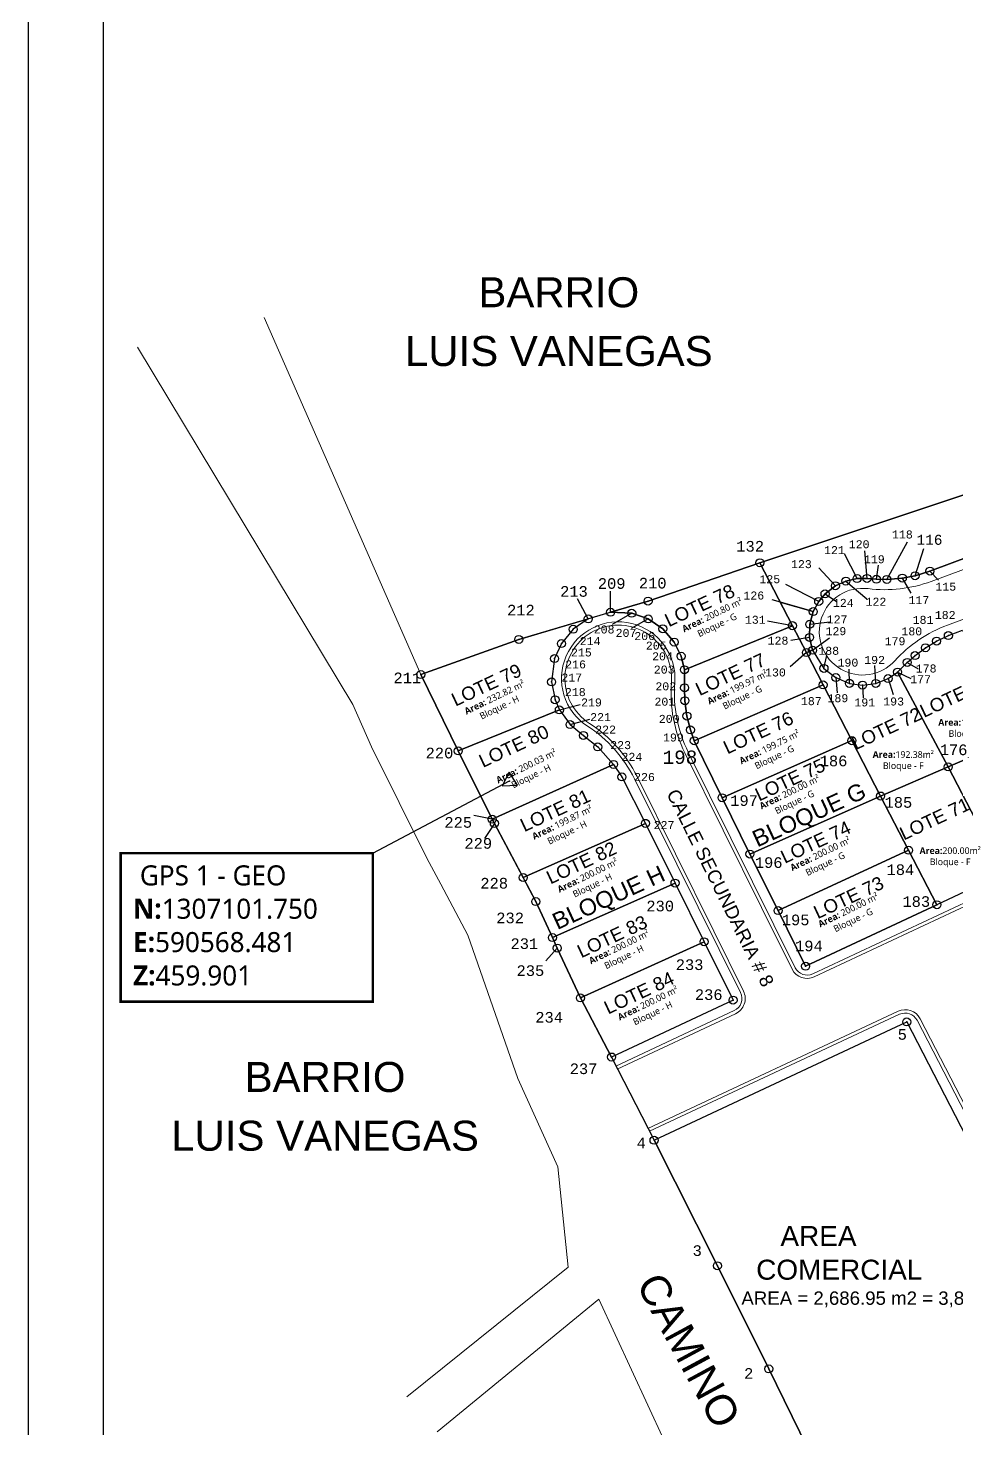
# Model space of a CAD drawing. Header units: millimetres. Extents: x 590482 to 595025, y 1306811 to 1308158.
# Drawn here: x 590496.3 to 590635.5, y 1307004.7 to 1307214.7 of the extents above; entities that cross this region are included whole.
import ezdxf
from ezdxf.enums import TextEntityAlignment as Align

# ---------------------------------------------------------------- set-up
doc = ezdxf.new("R2010")
doc.units = ezdxf.units.MM
doc.header["$PDMODE"] = 32
doc.header["$PDSIZE"] = 1.2
doc.layers.add('_BORDILLOS Y CUNETAS', color=252, linetype='Continuous', lineweight=20)
doc.layers.add('_TEXTO', color=3, linetype='Continuous', lineweight=25)
for name, color, linetype in [('C-PROP-TEXT', 255, 'Continuous'), ('CAJETIN', 5, 'Continuous'), ('CERCO', 6, 'Continuous'), ('CIRCULO', 1, 'Continuous'), ('CVL_CUADCON_TIT', 1, 'Continuous'), ('CVL_CUADCON_TX', 2, 'Continuous'), ('CVL_PUNTO', 2, 'Continuous'), ('CVL_PUNTO_NUM', 2, 'Continuous'), ('MOJONES GEODESICOS', 7, 'Continuous'), ('POLIGONO MATRIZ REPLANTEO', 3, 'Continuous'), ('TEXT. FORMAT.', 3, 'Continuous'), ('TEXTO 2', 4, 'Continuous')]:
    doc.layers.add(name, color=color, linetype=linetype)
doc.styles.add('MONOTXT4', font='monotxt4.shx')
doc.styles.add('PUNTOS PI', font='arial.ttf', dxfattribs={"height": 2})
doc.styles.add('ST - ETIQUETAS', font='', dxfattribs={"height": 2.5})
doc.styles.get('ST - ETIQUETAS').set_extended_font_data('Roboto Thin')

# ---------------------------------------------------------------- blocks, each defined once
blk = doc.blocks.new('AeccTickTriangle')
at = {"color": 0, "linetype": 'ByBlock', "lineweight": -2}
blk.add_lwpolyline([(0, 0.67), (-0.58, -0.33), (0.58, -0.33)], close=True, dxfattribs=at)
at = {"color": 0, "linetype": 'ByBlock', "lineweight": -2, "const_width": 0.0625}
blk.add_lwpolyline([(-0.03, 0, 1), (0.03, 0, 1)], format="xyb", close=True, dxfattribs=at)

msp = doc.modelspace()

# ---------------------------------------------------------------- linework, layer by layer
msp.add_lwpolyline([(591127.033, 1307314.666), (590496.283, 1307314.666), (590496.283, 1306869.166), (591127.033, 1306869.166)], close=True)
at = {"color": 7, "linetype": 'Continuous', "lineweight": 25}
msp.add_lwpolyline([(590644.454, 1307147.356), (590605.955, 1307134.536), (590609, 1307128.654), (590613.954, 1307127.22), (590614.772, 1307128.74), (590615.719, 1307129.877), (590617.276, 1307131.086), (590618.846, 1307131.803), (590620.533, 1307132.167), (590622.013, 1307132.184), (590623.423, 1307132.064), (590624.979, 1307132.041), (590627.306, 1307132.234), (590629.217, 1307132.601), (590631.449, 1307133.284), (590676.456, 1307150.095)], dxfattribs=at)
for points in [[(590594.16, 1307120.528), (590593.118, 1307122.639), (590591.407, 1307124.635), (590589.235, 1307126.117), (590586.752, 1307126.981), (590583.576, 1307127.12), (590589.198, 1307128.786), (590605.955, 1307134.536), (590610.834, 1307125.109), (590594.648, 1307118.508)], [(590595.548, 1307109.489), (590595.548, 1307109.489), (590595.035, 1307111.555), (590594.731, 1307113.857), (590594.683, 1307115.792), (590594.648, 1307118.508), (590610.834, 1307125.109), (590612.926, 1307121.066), (590615.427, 1307116.234), (590596.127, 1307107.846)], [(590626.596, 1307118.157), (590628.047, 1307119.599), (590629.213, 1307120.631), (590630.776, 1307121.789), (590632.445, 1307122.79), (590634.203, 1307123.623), (590636.321, 1307124.426), (590644.507, 1307108.373), (590634.177, 1307103.927)], [(590619.757, 1307107.867), (590615.427, 1307116.234), (590612.926, 1307121.066), (590613.865, 1307121.427), (590615.565, 1307118.701), (590617.35, 1307117.328), (590619.375, 1307116.462), (590621.344, 1307116.21), (590623.315, 1307116.451), (590625.165, 1307117.17), (590626.596, 1307118.157), (590634.177, 1307103.927), (590624.052, 1307099.568)], [(590596.127, 1307107.846), (590615.427, 1307116.234), (590619.757, 1307107.867), (590600.289, 1307099.314)], [(590577.509, 1307110.275), (590579.51, 1307108.647), (590581.655, 1307106.924), (590584.03, 1307104.305), (590565.859, 1307096.078), (590560.764, 1307106.322), (590575.908, 1307112.488)], [(590600.289, 1307099.314), (590619.757, 1307107.867), (590624.052, 1307099.568), (590604.473, 1307090.871)], [(590642.452, 1307087.936), (590634.177, 1307103.927), (590644.507, 1307108.373), (590652.62, 1307092.697)], [(590585.287, 1307102.433), (590588.801, 1307095.47), (590570.486, 1307087.333), (590566.165, 1307095.461), (590565.859, 1307096.078), (590584.03, 1307104.305)], [(590632.487, 1307083.269), (590628.25, 1307091.429), (590624.052, 1307099.568), (590634.177, 1307103.927), (590642.452, 1307087.936)], [(590604.473, 1307090.871), (590624.052, 1307099.568), (590628.249, 1307091.429), (590608.68, 1307082.384)], [(590593.241, 1307086.512), (590574.875, 1307078.341), (590572.378, 1307083.733), (590570.486, 1307087.333), (590588.801, 1307095.47)], [(590612.808, 1307074.053), (590608.68, 1307082.384), (590628.249, 1307091.429), (590632.487, 1307083.269)], [(590597.597, 1307077.722), (590579.066, 1307069.294), (590575.589, 1307076.763), (590574.875, 1307078.341), (590593.241, 1307086.512)], [(590601.938, 1307068.963), (590583.731, 1307060.437), (590579.066, 1307069.294), (590597.597, 1307077.722)], [(590617.724, 1306992.32), (590607.299, 1307013.677), (590599.597, 1307029.13), (590590.093, 1307047.957), (590627.966, 1307065.693), (590657.871, 1307007.807), (590647.841, 1307003.878), (590634.209, 1306998.671)]]:
    msp.add_lwpolyline(points, close=True, dxfattribs=at)
at = {"color": 7, "linetype": 'Continuous', "lineweight": 25, "elevation": -460.616}
msp.add_lwpolyline([(590555.142, 1307117.774), (590569.828, 1307123.045), (590580.236, 1307126.13), (590577.983, 1307124.563), (590576.215, 1307122.42), (590575.192, 1307120.173), (590574.749, 1307116.668), (590575.259, 1307113.992), (590575.908, 1307112.488), (590560.764, 1307106.322)], close=True, dxfattribs=at)
at = {"color": 7, "linetype": 'Continuous', "lineweight": 25}
for points in [[(590632.487, 1307083.269, 0), (590628.25, 1307091.429, 0), (590624.052, 1307099.568, 0), (590619.757, 1307107.867, 0), (590615.427, 1307116.234, 0), (590612.926, 1307121.066, 0), (590610.834, 1307125.109, 0), (590605.955, 1307134.536, 0), (590589.197, 1307128.786, 0), (590583.576, 1307127.12, 0), (590586.752, 1307126.981, 0), (590589.235, 1307126.117, 0), (590591.407, 1307124.635, 0), (590593.118, 1307122.639, 0), (590594.16, 1307120.528, 0), (590594.648, 1307118.508, 0), (590594.683, 1307115.792, 0), (590594.731, 1307113.857, 0), (590595.035, 1307111.555, 0), (590595.548, 1307109.489, 0), (590596.127, 1307107.846, 0), (590600.289, 1307099.314, 0), (590604.473, 1307090.871, 0), (590608.68, 1307082.384, 0), (590612.808, 1307074.053, 0), (590632.487, 1307083.269, 0)], [(590619.757, 1307107.867, 0), (590600.289, 1307099.314, 0), (590604.473, 1307090.871, 0), (590624.052, 1307099.568, 0), (590619.757, 1307107.867, 0)]]:
    msp.add_polyline3d(points, dxfattribs=at)
at = {"layer": '_BORDILLOS Y CUNETAS'}
for points in [[(590815.907, 1307167.496), (590797.684, 1307159.223, -0.342812), (590795.297, 1307159.793), (590776.002, 1307183.854, 0.3231248), (590773.746, 1307184.477), (590631.631, 1307131.752, -0.1206905), (590622.177, 1307130.659, 1.6488276), (590626.187, 1307119.851, -0.1206905), (590634.066, 1307125.189), (590680.25, 1307142.324, -0.3758861), (590682.712, 1307141.386), (590689.815, 1307128.001), (590696.993, 1307114.116, -0.4257253), (590696.065, 1307111.386), (590613.887, 1307072.902, -0.4077448), (590611.247, 1307073.825), (590595.233, 1307106.139, -0.1348623), (590593.211, 1307116.541, 1.75756), (590580.116, 1307110.051, -0.1348623), (590587.169, 1307102.143), (590603.055, 1307070.087, -0.4207121), (590602.111, 1307067.388), (590584.367, 1307059.078)], [(590680.076, 1307142.792), (590680.076, 1307142.792, -0.3758861), (590683.154, 1307141.62), (590690.258, 1307128.233), (590697.437, 1307114.346, -0.4257253), (590696.277, 1307110.934), (590614.099, 1307072.45, -0.4077448), (590610.799, 1307073.603), (590606.221, 1307082.84)], [(590581.131, 1307124.329, 0.5807496), (590580.421, 1307110.45, -0.1361061), (590587.555, 1307102.488), (590599.056, 1307079.282)], [(590606.221, 1307082.84), (590594.723, 1307106.041, -0.1361061), (590592.709, 1307116.54, 0.585653), (590581.131, 1307124.329)], [(590599.056, 1307079.282), (590603.503, 1307070.309, -0.4207121), (590602.323, 1307066.935), (590584.58, 1307058.625)], [(590589.191, 1307049.743), (590626.682, 1307067.3, -0.4029036), (590629.964, 1307066.183), (590659.744, 1307008.521)], [(590659.274, 1307008.342), (590629.519, 1307065.954, 0.4029036), (590626.894, 1307066.847), (590589.417, 1307049.296)]]:
    msp.add_lwpolyline(points, format="xyb", dxfattribs=at)
at = {"layer": 'CAJETIN'}
msp.add_lwpolyline([(591115.783, 1307303.416), (590507.533, 1307303.416), (590507.533, 1306880.416), (591115.783, 1306880.416)], close=True, dxfattribs=at)
at = {"layer": 'CERCO', "lineweight": 13, "elevation": -460.616}
for points in [[(590555.142, 1307117.774), (590531.646, 1307171.313)], [(590512.693, 1307166.847), (590544.965, 1307113.308), (590547.756, 1307106.948), (590556.064, 1307090.243), (590558.156, 1307086.358), (590562.18, 1307078.701), (590569.677, 1307057.229), (590575.693, 1307043.987), (590577.239, 1307028.938), (590553.069, 1307009.508)], [(590557.581, 1307004.257), (590581.836, 1307024.143), (590591.621, 1307002.934), (590596.387, 1306992.4), (590622.143, 1306935.974)]]:
    msp.add_lwpolyline(points, dxfattribs=at)
at = {"layer": 'CIRCULO'}
for p, q in [((590615.565, 1307118.701), (590615.998, 1307120.623)), ((590628.047, 1307119.599), (590629.703, 1307118.647)), ((590619.375, 1307116.462), (590619.364, 1307118.603)), ((590623.315, 1307116.451), (590623.198, 1307119.143)), ((590626.596, 1307118.157), (590628.593, 1307117.168)), ((590617.35, 1307117.328), (590617.527, 1307115.043)), ((590621.344, 1307116.21), (590621.447, 1307114.311)), ((590625.165, 1307117.17), (590625.941, 1307114.782)), ((590547.962, 1307090.999), (590568.453, 1307101.865))]:
    msp.add_line(p, q, dxfattribs=at)
for points in [[(590676.456, 1307150.095), (590631.449, 1307133.284), (590629.217, 1307132.601), (590627.306, 1307132.234), (590624.979, 1307132.041), (590623.423, 1307132.064), (590622.013, 1307132.184), (590620.533, 1307132.167), (590618.846, 1307131.803), (590617.276, 1307131.086), (590615.719, 1307129.877), (590614.772, 1307128.74), (590613.954, 1307127.22), (590613.443, 1307125.317), (590613.413, 1307123.346), (590613.865, 1307121.427), (590612.926, 1307121.066), (590610.834, 1307125.109), (590605.955, 1307134.536), (590644.454, 1307147.356)], [(590644.454, 1307147.356), (590605.955, 1307134.536), (590610.834, 1307125.109), (590612.926, 1307121.066), (590613.865, 1307121.427), (590613.413, 1307123.346), (590613.443, 1307125.317), (590613.954, 1307127.22), (590614.772, 1307128.74), (590615.719, 1307129.877), (590617.276, 1307131.086), (590618.846, 1307131.803), (590620.533, 1307132.167), (590622.013, 1307132.184), (590623.423, 1307132.064), (590624.979, 1307132.041), (590627.306, 1307132.234), (590629.217, 1307132.601), (590631.449, 1307133.284), (590676.456, 1307150.095)]]:
    msp.add_lwpolyline(points, dxfattribs=at)
at = {"layer": 'CIRCULO', "const_width": 0.365}
msp.add_lwpolyline([(590510.166, 1307090.999), (590547.962, 1307090.999), (590547.962, 1307068.74), (590510.166, 1307068.74)], close=True, dxfattribs=at)
at = {"layer": 'CVL_CUADCON_TIT'}
for p, q in [((590583.576, 1307127.12), (590583.576, 1307130.267)), ((590580.236, 1307126.13, -460.616), (590578.621, 1307129.147)), ((590586.752, 1307126.981), (590583.824, 1307125.292)), ((590589.235, 1307126.117), (590586.662, 1307124.695)), ((590610.834, 1307125.109), (590607.104, 1307125.766)), ((590612.926, 1307121.066), (590610.474, 1307118.926)), ((590575.908, 1307112.488), (590579.027, 1307113.272)), ((590577.509, 1307110.275), (590580.454, 1307111.08)), ((590565.859, 1307096.078), (590563.115, 1307096.635)), ((590566.165, 1307095.461), (590564.693, 1307093.2)), ((590575.589, 1307076.763), (590573.9, 1307074.878))]:
    msp.add_line(p, q, dxfattribs=at)
at = {"layer": 'CVL_CUADCON_TX', "color": 2}
for p, q in [((590624.979, 1307132.041), (590628.057, 1307137.69)), ((590629.217, 1307132.601), (590630.517, 1307136.68)), ((590617.276, 1307131.086), (590614.796, 1307133.801)), ((590627.306, 1307132.234), (590628.601, 1307129.963)), ((590631.449, 1307133.284), (590632.738, 1307131.926)), ((590614.772, 1307128.74), (590609.854, 1307131.262)), ((590618.846, 1307131.803), (590621.97, 1307129.139)), ((590613.954, 1307127.22), (590607.806, 1307129)), ((590615.719, 1307129.877), (590617.445, 1307128.715)), ((590613.443, 1307125.317), (590616.425, 1307125.681)), ((590613.413, 1307123.346), (590610.601, 1307122.91)), ((590613.865, 1307121.427), (590616.377, 1307123.294))]:
    msp.add_line(p, q, dxfattribs=at)
for points in [[(590622.013, 1307132.184), (590621.699, 1307136.31)], [(590620.533, 1307132.167), (590618.626, 1307135.864)], [(590623.423, 1307132.064), (590623.736, 1307134.165)]]:
    msp.add_lwpolyline(points, dxfattribs=at)
at = {"layer": 'CVL_PUNTO', "color": 2}
for p in [(590605.955, 1307134.536), (590605.955, 1307134.536), (590618.846, 1307131.803), (590620.533, 1307132.167), (590622.013, 1307132.184), (590623.423, 1307132.064), (590624.979, 1307132.041), (590627.306, 1307132.234), (590629.217, 1307132.601), (590631.449, 1307133.284), (590615.719, 1307129.877), (590617.276, 1307131.086), (590614.772, 1307128.74), (590580.236, 1307126.13), (590583.576, 1307127.12), (590586.752, 1307126.981), (590589.235, 1307126.117), (590613.443, 1307125.317), (590613.954, 1307127.22), (590577.983, 1307124.563), (590591.407, 1307124.635), (590610.834, 1307125.109), (590610.834, 1307125.109), (590613.413, 1307123.346), (590634.203, 1307123.623), (590569.828, 1307123.045), (590576.215, 1307122.42), (590593.118, 1307122.639), (590612.926, 1307121.066), (590612.926, 1307121.066), (590613.865, 1307121.427), (590630.776, 1307121.789), (590632.445, 1307122.79), (590575.192, 1307120.173), (590594.16, 1307120.528), (590628.047, 1307119.599), (590629.213, 1307120.631), (590555.142, 1307117.774), (590594.648, 1307118.508), (590615.565, 1307118.701), (590617.35, 1307117.328), (590625.165, 1307117.17), (590626.596, 1307118.157), (590574.749, 1307116.668), (590594.683, 1307115.792), (590615.427, 1307116.234), (590615.427, 1307116.234), (590619.375, 1307116.462), (590621.344, 1307116.21), (590623.315, 1307116.451), (590575.259, 1307113.992), (590594.731, 1307113.857), (590575.908, 1307112.488), (590595.035, 1307111.555), (590577.509, 1307110.275), (590579.51, 1307108.647), (590595.548, 1307109.489), (590560.764, 1307106.322), (590560.764, 1307106.322), (590581.655, 1307106.924), (590596.127, 1307107.846), (590619.757, 1307107.867), (590584.03, 1307104.305), (590585.287, 1307102.433), (590634.177, 1307103.927), (590600.289, 1307099.314), (590624.052, 1307099.568), (590565.859, 1307096.078), (590566.165, 1307095.461), (590588.801, 1307095.47), (590604.473, 1307090.871), (590628.25, 1307091.429), (590570.486, 1307087.333), (590593.241, 1307086.512), (590572.378, 1307083.733), (590632.487, 1307083.269), (590608.68, 1307082.384), (590574.875, 1307078.341), (590597.597, 1307077.722), (590575.589, 1307076.763), (590612.808, 1307074.053), (590579.066, 1307069.294), (590601.938, 1307068.963), (590627.966, 1307065.693), (590583.731, 1307060.437), (590590.093, 1307047.957), (590599.597, 1307029.13), (590607.299, 1307013.677)]:
    msp.add_point(p, dxfattribs=at)
at = {"layer": 'CVL_PUNTO_NUM', "color": 2}
msp.add_point((590589.198, 1307128.786), dxfattribs=at)
at = {"layer": 'POLIGONO MATRIZ REPLANTEO', "color": 3, "linetype": 'Continuous', "lineweight": 25}
msp.add_lwpolyline([(590828.946, 1307159.812), (590814.362, 1307168.442), (590770.654, 1307195.401), (590766.781, 1307194.15), (590728.772, 1307178.834), (590706.146, 1307169.699), (590690.081, 1307162.793), (590644.454, 1307147.356), (590605.955, 1307134.536), (590589.198, 1307128.786), (590569.828, 1307123.045), (590555.142, 1307117.774), (590560.764, 1307106.322), (590566.165, 1307095.461), (590572.378, 1307083.733), (590574.875, 1307078.341), (590575.589, 1307076.763), (590579.066, 1307069.294), (590583.731, 1307060.437), (590590.093, 1307047.957), (590599.597, 1307029.13), (590607.299, 1307013.677), (590617.724, 1306992.32)], dxfattribs=at)

# ---------------------------------------------------------------- block references
at = {"layer": 'MOJONES GEODESICOS', "color": 0, "linetype": 'ByBlock', "lineweight": -2, "xscale": 1.999999999999998, "yscale": 1.999999999999998, "zscale": 1.999999999999998, "rotation": 1.920555555555557}
msp.add_blockref('AeccTickTriangle', (590568.455, 1307101.802), dxfattribs=at)

# ---------------------------------------------------------------- texts
at = {"layer": '_TEXTO', "style": 'PUNTOS PI'}
for s, height, p in [('BARRIO', 4.5, (590575.829, 1307172.847)), ('LUIS VANEGAS', 4.5, (590575.829, 1307164.04)), ('BARRIO', 4.5, (590540.796, 1307055.196)), ('LUIS VANEGAS', 4.5, (590540.796, 1307046.389)), ('AREA', 3, (590614.742, 1307032.096)), ('COMERCIAL', 3, (590617.86, 1307027.05))]:
    msp.add_text(s, height=height, dxfattribs=at).set_placement(p, align=Align.CENTER)
msp.add_text('CAMINO', height=4.5, rotation=298.42154, dxfattribs=at).set_placement((590593.326, 1307015.368), align=Align.CENTER)
msp.add_text('AREA = 2,686.95 m2 = 3,811.21 vr2', height=2, dxfattribs=at).set_placement((590625.705, 1307024.111), align=Align.MIDDLE)
at = {"layer": '_TEXTO', "insert": (590512.024, 1307080.139), "char_height": 3, "attachment_point": 4, "style": 'PUNTOS PI'}
msp.add_mtext('{\\fRoboto Black|b0|i0|c0|p2;\\C1; GPS 1 - GEO}\\P{\\fRoboto Thin|b1|i0|c0|p2;\\C2;N:\\fRoboto Thin|b0|i0|c0|p2;1307101.750}\\P{\\fRoboto Thin|b1|i0|c0|p2;\\C3;E:\\fRoboto Thin|b0|i0|c0|p2;590568.481}\\P{\\fRoboto Thin|b1|i0|c0|p2;\\C4;Z:\\fRoboto Thin|b0|i0|c0|p2;459.901}', dxfattribs=at)
at = {"layer": 'C-PROP-TEXT', "color": 92, "linetype": 'Continuous', "lineweight": -3, "char_height": 1, "attachment_point": 2, "rotation": 26, "style": 'ST - ETIQUETAS'}
for s, insert in [('{\\fRoboto Thin|b1|i0|c0|p2;\\C18;\\c0;Area:\\C0; \\fRoboto Thin|b0|i0|c0|p2;\\C178;\\c4980736;200.80 m²\\PBloque - G}', (590598.584, 1307127.159)), ('{\\fRoboto Thin|b1|i0|c0|p2;\\C18;\\c0;Area:\\C0; \\fRoboto Thin|b0|i0|c0|p2;\\C178;\\c4980736;199.97 m²\\PBloque - G}', (590602.37, 1307116.314)), ('{\\fRoboto Thin|b1|i0|c0|p2;\\C18;\\c0;Area:\\C0; \\fRoboto Thin|b0|i0|c0|p2;\\C178;\\c4980736;232.82 m²\\PBloque - H}', (590565.97, 1307114.812)), ('{\\fRoboto Thin|b1|i0|c0|p2;\\C18;\\c0;Area:\\C0; \\fRoboto Thin|b0|i0|c0|p2;\\C178;\\c4980736;199.75 m²\\PBloque - G}', (590607.175, 1307107.355)), ('{\\fRoboto Thin|b1|i0|c0|p2;\\C18;\\c0;Area:\\C0; \\fRoboto Thin|b0|i0|c0|p2;\\C178;\\c4980736;200.03 m²\\PBloque - H}', (590570.717, 1307104.493)), ('{\\fRoboto Thin|b1|i0|c0|p2;\\C18;\\c0;Area:\\C0; \\fRoboto Thin|b0|i0|c0|p2;\\C178;\\c4980736;200.00 m²\\PBloque - G}', (590610.194, 1307100.607)), ('{\\fRoboto Thin|b1|i0|c0|p2;\\C18;\\c0;Area:\\C0; \\fRoboto Thin|b0|i0|c0|p2;\\C178;\\c4980736;199.87 m²\\PBloque - H}', (590576.108, 1307096.052)), ('{\\fRoboto Thin|b1|i0|c0|p2;\\C18;\\c0;Area:\\C0; \\fRoboto Thin|b0|i0|c0|p2;\\C178;\\c4980736;200.00 m²\\PBloque - G}', (590614.798, 1307091.349)), ('{\\fRoboto Thin|b1|i0|c0|p2;\\C18;\\c0;Area:\\C0; \\fRoboto Thin|b0|i0|c0|p2;\\C178;\\c4980736;200.00 m²\\PBloque - H}', (590579.91, 1307088.12)), ('{\\fRoboto Thin|b1|i0|c0|p2;\\C18;\\c0;Area:\\C0; \\fRoboto Thin|b0|i0|c0|p2;\\C178;\\c4980736;200.00 m²\\PBloque - G}', (590618.979, 1307082.915)), ('{\\fRoboto Thin|b1|i0|c0|p2;\\C18;\\c0;Area:\\C0; \\fRoboto Thin|b0|i0|c0|p2;\\C178;\\c4980736;200.00 m²\\PBloque - H}', (590584.633, 1307077.384)), ('{\\fRoboto Thin|b1|i0|c0|p2;\\C18;\\c0;Area:\\C0; \\fRoboto Thin|b0|i0|c0|p2;\\C178;\\c4980736;200.00 m²\\PBloque - H}', (590588.942, 1307068.957))]:
    msp.add_mtext(s, dxfattribs=dict(at, insert=insert))
at = {"layer": 'C-PROP-TEXT', "color": 92, "linetype": 'Continuous', "lineweight": -3, "char_height": 1, "attachment_point": 2, "style": 'ST - ETIQUETAS'}
for s, insert in [('{\\fRoboto Thin|b1|i0|c0|p2;\\C256;\\c0;Area:\\fRoboto Thin|b0|i0|c0|p2;\\C178;\\c4980736;199.89m²\\PBloque - F}', (590637.278, 1307111.108)), ('{\\fRoboto Thin|b1|i0|c0|p2;\\C256;\\c0;Area:\\fRoboto Thin|b0|i0|c0|p2;\\C178;\\c4980736;192.38m²\\PBloque - F}', (590627.45, 1307106.285)), ('{\\fRoboto Thin|b1|i0|c0|p2;\\C256;\\c0;Area:\\fRoboto Thin|b0|i0|c0|p2;\\C178;\\c4980736;200.00m²\\PBloque - F}', (590634.476, 1307091.871))]:
    msp.add_mtext(s, dxfattribs=dict(at, insert=insert))
at = {"layer": 'CVL_PUNTO_NUM', "color": 2, "style": 'MONOTXT4'}
for s, height, p in [('118', 1.2, (590625.756, 1307138.185)), ('116', 1.5, (590629.427, 1307137.232)), ('132', 1.6, (590602.423, 1307136.209)), ('121', 1.2, (590615.577, 1307135.834)), ('120', 1.2, (590619.28, 1307136.714)), ('123', 1.2, (590610.623, 1307133.733)), ('119', 1.2, (590621.554, 1307134.461)), ('209', 1.6, (590581.671, 1307130.63)), ('210', 1.6, (590587.818, 1307130.682)), ('125', 1.2, (590605.887, 1307131.472)), ('213', 1.6, (590576.019, 1307129.443)), ('126', 1.2, (590603.491, 1307129.03)), ('115', 1.2, (590632.262, 1307130.36)), ('212', 1.6, (590568.067, 1307126.636)), ('124', 1.2, (590616.901, 1307127.922)), ('122', 1.2, (590621.791, 1307128.101)), ('117', 1.2, (590628.232, 1307128.337)), ('131', 1.2, (590603.706, 1307125.395)), ('127', 1.2, (590615.975, 1307125.449)), ('181', 1.2, (590628.854, 1307125.378)), ('182', 1.2, (590632.173, 1307126.105)), ('208', 1.2, (590581.06, 1307123.938)), ('207', 1.2, (590584.343, 1307123.424)), ('206', 1.2, (590587.138, 1307122.953)), ('129', 1.2, (590615.792, 1307123.684)), ('180', 1.2, (590627.169, 1307123.658)), ('215', 1.2, (590577.647, 1307120.496)), ('214', 1.2, (590578.96, 1307122.193)), ('205', 1.2, (590588.87, 1307121.518)), ('128', 1.2, (590607.118, 1307122.267)), ('188', 1.2, (590614.718, 1307120.744)), ('179', 1.2, (590624.655, 1307122.177)), ('216', 1.2, (590576.782, 1307118.701)), ('204', 1.2, (590589.804, 1307119.909)), ('190', 1.2, (590617.595, 1307118.97)), ('192', 1.2, (590621.594, 1307119.366)), ('211', 1.6, (590551.043, 1307116.475)), ('217', 1.2, (590576.211, 1307116.736)), ('203', 1.2, (590590.061, 1307117.922)), ('130', 1.2, (590606.739, 1307117.498)), ('177', 1.2, (590628.495, 1307116.48)), ('178', 1.2, (590629.318, 1307118.087)), ('218', 1.2, (590576.743, 1307114.55)), ('202', 1.2, (590590.298, 1307115.41)), ('219', 1.2, (590579.161, 1307113.001)), ('201', 1.2, (590590.157, 1307113.112)), ('187', 1.2, (590612.109, 1307113.19)), ('189', 1.2, (590616.09, 1307113.634)), ('191', 1.2, (590620.115, 1307113.004)), ('193', 1.2, (590624.444, 1307113.142)), ('221', 1.2, (590580.525, 1307110.802)), ('200', 1.2, (590590.811, 1307110.529)), ('222', 1.2, (590581.28, 1307108.927)), ('223', 1.2, (590583.533, 1307106.601)), ('199', 1.2, (590591.445, 1307107.743)), ('176', 1.6, (590632.911, 1307105.695)), ('220', 1.6, (590555.863, 1307105.212)), ('224', 1.2, (590585.218, 1307104.84)), ('198', 2, (590591.386, 1307104.384)), ('186', 1.6, (590614.92, 1307104.027)), ('226', 1.2, (590587.108, 1307101.813)), ('197', 1.6, (590601.514, 1307098.083)), ('185', 1.6, (590624.639, 1307097.805)), ('225', 1.6, (590558.675, 1307094.811)), ('227', 1.2, (590590.043, 1307094.615)), ('229', 1.6, (590561.678, 1307091.666)), ('196', 1.6, (590605.202, 1307088.784)), ('184', 1.6, (590624.937, 1307087.722)), ('228', 1.6, (590564.064, 1307085.694)), ('230', 1.6, (590588.942, 1307082.274)), ('183', 1.6, (590627.32, 1307082.944)), ('232', 1.6, (590566.451, 1307080.487)), ('195', 1.6, (590609.242, 1307080.194)), ('231', 1.6, (590568.586, 1307076.631)), ('194', 1.6, (590611.226, 1307076.288)), ('235', 1.6, (590569.492, 1307072.585)), ('233', 1.6, (590593.346, 1307073.479)), ('236', 1.6, (590596.214, 1307068.988)), ('234', 1.6, (590572.301, 1307065.59)), ('5', 1.6, (590626.609, 1307063.027)), ('237', 1.6, (590577.459, 1307057.875)), ('4', 1.6, (590587.486, 1307046.744)), ('3', 1.6, (590595.88, 1307030.608)), ('2', 1.6, (590603.586, 1307012.191))]:
    msp.add_text(s, height=height, dxfattribs=at).set_placement(p)
at = {"layer": 'TEXT. FORMAT.', "style": 'PUNTOS PI'}
for s, rotation, p in [('LOTE 78', 25.09381, (590592.296, 1307124.861)), (' LOTE 77', 25.09381, (590596.207, 1307114.2)), ('LOTE 79', 25.09381, (590560.334, 1307112.953)), (' LOTE 70', 25.09381, (590629.838, 1307110.934)), ('LOTE 76', 25.09381, (590601.083, 1307105.791)), (' LOTE 72', 25.09381, (590619.596, 1307106.095)), ('LOTE 80', 25.09381, (590564.45, 1307103.766)), ('LOTE 75', 25.09381, (590605.836, 1307098.732)), ('LOTE 81', 25.09381, (590570.652, 1307094.136)), ('CALLE SECUNDARIA # 8', 296.3154, (590591.914, 1307099.958)), (' LOTE 71', 25.09381, (590626.807, 1307092.549)), ('LOTE 74', 25.09381, (590609.676, 1307089.386)), ('LOTE 82', 25.09381, (590574.572, 1307086.293)), (' LOTE 73', 25.09381, (590613.91, 1307080.755)), ('LOTE 83', 25.09381, (590579.182, 1307075.228)), ('LOTE 84', 25.09381, (590583.204, 1307066.787))]:
    msp.add_text(s, height=2, rotation=rotation, dxfattribs=at).set_placement(p)
at = {"layer": 'TEXTO 2', "style": 'PUNTOS PI'}
for s, p in [('BLOQUE G', (590605.563, 1307091.836)), ('BLOQUE H', (590575.598, 1307079.459))]:
    msp.add_text(s, height=2.5, rotation=24.68411, dxfattribs=at).set_placement(p)

doc.saveas('drawing.dxf')
